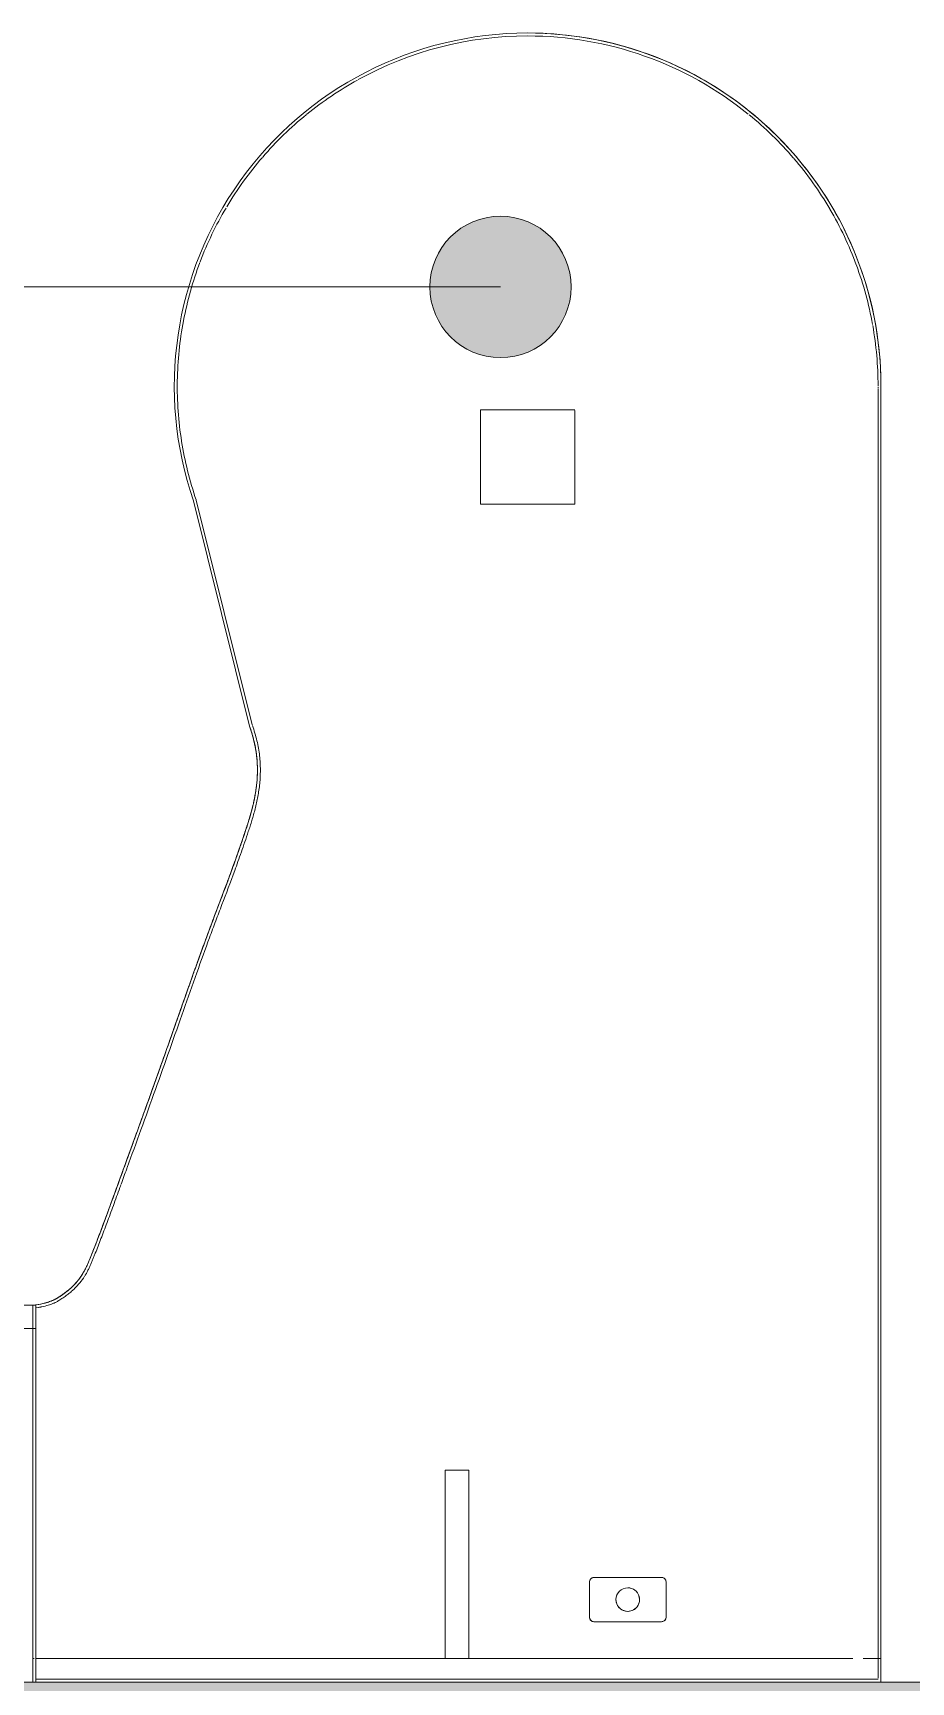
# Model space of a CAD drawing. Header units: inches. Extents: x 416 to 2283, y -56 to 1824.
# Drawn here: x 1716.2 to 1753.5, y 594 to 664 of the extents above; entities that cross this region are included whole.
import ezdxf

# ---------------------------------------------------------------- set-up
doc = ezdxf.new("R2010")
doc.units = ezdxf.units.IN
doc.header["$MEASUREMENT"] = 0
for name, color, linetype, lineweight in [('A-AREA-IDEN', 2, 'Continuous', 9), ('A-WALL-PATT', 111, 'Continuous', 13), ('I-FURN', 30, 'Continuous', 9), ('I-FURN-PNLS', 30, 'Continuous', 9), ('I-WALL', 2, 'Continuous', 13)]:
    doc.layers.add(name, color=color, linetype=linetype, lineweight=lineweight)

# ---------------------------------------------------------------- blocks, each defined once
blk = doc.blocks.new('Zira Wksta 11 - Type 3-V9-Level XX  POWER _ SIGNAL')
at = {"layer": 'I-FURN'}
for p, q in [((-4.437, -9.313), (-4.437, -12.188)), ((-4.437, -12.188), (-4.437, -9.313)), ((-2.75, -9.125), (-4.25, -9.125)), ((-4.25, -9.125), (-2.75, -9.125)), ((-2.562, -12.188), (-2.562, -9.313)), ((-2.562, -9.313), (-2.562, -12.188)), ((-4.25, -12.375), (-2.75, -12.375)), ((-2.75, -12.375), (-4.25, -12.375)), ((-54, -13), (-54, -17)), ((-54, -17), (-54, -13)), ((-50, -13), (-53.977, -13)), ((-53.977, -13), (-50, -13)), ((-50, -17), (-50, -13)), ((-50, -13), (-50, -17)), ((-54, -17), (-50, -17)), ((-50, -17), (-54, -17))]:
    blk.add_line(p, q, dxfattribs=at)
for centre, radius, start, end in [((-4.25, -9.313), 0.188, 90, 180), ((-4.25, -9.313), 0.188, 165, 180), ((-4.25, -9.313), 0.187, 90, 165), ((-2.75, -9.313), 0.188, 360, 90), ((-2.75, -9.313), 0.188, 15, 90), ((-2.75, -9.313), 0.188, 360, 15), ((-3.5, -10.75), 0.5, 90, 270), ((-3.5, -10.75), 0.5, 105, 180), ((-3.5, -10.75), 0.5, 90, 105), ((-3.5, -10.75), 0.5, 270, 90), ((-3.5, -10.75), 0.5, 15, 90), ((-3.5, -10.75), 0.5, 180, 225), ((-3.5, -10.75), 0.5, 225, 270), ((-3.5, -10.75), 0.5, 270, 15), ((-4.25, -12.188), 0.188, 180, 270), ((-4.25, -12.188), 0.188, 180, 195), ((-4.25, -12.188), 0.188, 195, 270), ((-2.75, -12.188), 0.188, 270, 360), ((-2.75, -12.188), 0.188, 270, 345), ((-2.75, -12.188), 0.188, 345, 360)]:
    blk.add_arc(centre, radius, start, end, dxfattribs=at)
at = {"layer": 'I-FURN-PNLS'}
for p, q in [((-55, 0), (-0.001, 0)), ((-0.001, 0), (-55, 0)), ((-55, 0), (-0.001, 0)), ((-54.933, -0.125), (-54.979, -0.125)), ((-54.979, -0.125), (-54.933, -0.125)), ((-0.166, -0.125), (-54.912, -0.125)), ((-54.912, -0.125), (-0.166, -0.125)), ((-1, 0), (-1, -0.123)), ((-0.001, 0), (-1, 0)), ((-1, 0), (-0.001, 0)), ((-1, -0.123), (-1, 0)), ((-1, -0.123), (-1, -0.755)), ((-1, -0.755), (-1, -0.123)), ((-0.125, -0.243), (-0.125, -0.125)), ((-0.125, -0.125), (-0.125, -0.243)), ((-0.125, -35.875), (-0.125, -0.243)), ((-0.125, -0.243), (-0.125, -35.875)), ((-1, -1.19), (-1, -1.629)), ((-1, -1.629), (-1, -1.19)), ((-1, -1.638), (-1, -35.875)), ((-1, -17.5), (-1, -1.638)), ((-9, -17.5), (-9, -18.5)), ((-1, -17.5), (-9, -17.5)), ((-9, -17.5), (-1, -17.5)), ((-9, -18.5), (-9, -17.5)), ((-1, -18.5), (-1, -17.5)), ((-1, -17.5), (-1, -18.5)), ((-1, -18.5), (-1, -17.5)), ((-9, -18.5), (-1, -18.5)), ((-1, -18.5), (-9, -18.5)), ((-1, -35.875), (-1, -18.5)), ((-50.162, -29.068), (-40.633, -26.691)), ((-40.633, -26.691), (-50.162, -29.068)), ((-40.572, -26.805), (-50.142, -29.191)), ((-50.142, -29.191), (-40.572, -26.805)), ((-40.572, -26.805), (-50.142, -29.191)), ((-29.104, -29.534), (-29.104, -29.534)), ((-16.189, -35.188), (-16.238, -35.077)), ((-16, -36), (-16.001, -77.875)), ((-16, -36), (-16.001, -77.875)), ((-16.001, -77.875), (-16, -36)), ((-0.001, -35.875), (-16, -35.875)), ((-16, -35.875), (-16, -36)), ((-16, -35.875), (-16, -36)), ((-0.001, -35.875), (-16, -35.875)), ((-16, -35.875), (-0.001, -35.875)), ((-16, -36), (-16, -35.875)), ((-0.001, -36), (-16, -36)), ((-16, -36), (-0.001, -36)), ((-0.001, -36), (-16, -36)), ((-15.887, -35.875), (-0.125, -35.875)), ((-0.125, -35.875), (-15.887, -35.875)), ((-0.001, -35.875), (-15, -35.875)), ((-15, -35.875), (-15, -35.992)), ((-15, -35.992), (-15, -35.875)), ((-15, -35.875), (-1.008, -35.875)), ((-15, -36), (-15, -36.625)), ((-15, -36.625), (-15, -36)), ((-1, -35.875), (-0.001, -35.875)), ((-1, -35.95), (-1, -36)), ((-1, -36), (-1, -35.95)), ((-1, -36), (-0.001, -36)), ((-0.005, -36), (-1, -36))]:
    blk.add_line(p, q, dxfattribs=at)
for radius, start, end in [(15, 90, 180), (15, 90, 180), (15, 90, 140), (14.875, 100.185, 110.23863), (14.875, 100.185, 110.23863), (14.875, 90.08982, 100), (14.875, 90.08982, 100), (14.875, 110.2974, 120.36455), (14.875, 110.2974, 120.36455), (14.875, 120.44161, 130.53441), (14.875, 120.44161, 130.53441), (14.875, 130.6477, 140.79487), (14.875, 130.6477, 140.79487), (15, 140, 180), (14.875, 140.99261, 180), (14.875, 140.99261, 180), (15, 180, 288.89868), (15, 180, 288.89868), (15, 180, 288.89868), (14.875, 180, 208.90529), (14.875, 180, 208.90529), (14.875, 209.05216, 219.065), (14.875, 209.05216, 219.065), (14.875, 219.15773, 229.13451), (14.875, 219.15773, 229.13451), (14.875, 229.20168, 239.16027), (14.875, 229.20168, 239.16027), (14.875, 239.41048, 249.16272), (14.875, 239.41048, 249.16272), (14.875, 249.31223, 259.15272), (14.875, 249.31223, 259.15272), (14.875, 279.03692, 288.91922), (14.875, 279.03692, 288.91922), (14.875, 259.21398, 269.09502), (14.875, 259.21398, 269.09502), (14.875, 269.11573, 279.01747), (14.875, 269.11573, 279.01747)]:
    blk.add_arc((-55, -15), radius, start, end, dxfattribs=at)
for points, knots in [([(-40.608, -26.685), (-40.386, -26.609), (-39.95, -26.48), (-39.423, -26.385), (-39.013, -26.352), (-38.715, -26.346), (-38.424, -26.351), (-38.136, -26.372), (-37.858, -26.409), (-37.589, -26.452), (-37.322, -26.505), (-37.064, -26.569), (-36.815, -26.637), (-36.57, -26.706), (-36.331, -26.782), (-36.024, -26.885), (-35.655, -27.008), (-35.093, -27.204), (-34.175, -27.532), (-33.231, -27.89), (-32.308, -28.241), (-31.366, -28.594), (-30.115, -29.045), (-28.523, -29.606), (-26.861, -30.19), (-25.15, -30.801), (-23.458, -31.413), (-22.367, -31.809), (-21.845, -31.999)], [-0.9998766, -0.9998766, -0.9998766, -0.9998766, -0.984375, -0.96875, -0.9609375, -0.953125, -0.9453125, -0.9375, -0.9296875, -0.921875, -0.9140625, -0.90625, -0.8984375, -0.890625, -0.8828125, -0.875, -0.859375, -0.84375, -0.8125, -0.75, -0.71875, -0.6875, -0.625, -0.5625, -0.5, -0.4375, -0.375, -0.314746, -0.314746, -0.314746, -0.314746]), ([(-21.845, -31.999), (-22.367, -31.809), (-23.458, -31.413), (-25.15, -30.801), (-26.861, -30.19), (-28.523, -29.606), (-30.115, -29.045), (-31.366, -28.594), (-32.308, -28.241), (-33.231, -27.89), (-34.175, -27.532), (-35.093, -27.204), (-35.655, -27.008), (-36.024, -26.885), (-36.331, -26.782), (-36.57, -26.706), (-36.815, -26.637), (-37.064, -26.569), (-37.322, -26.505), (-37.589, -26.452), (-37.858, -26.409), (-38.136, -26.372), (-38.424, -26.351), (-38.715, -26.346), (-39.013, -26.352), (-39.423, -26.385), (-39.95, -26.48), (-40.386, -26.609), (-40.608, -26.685)], [0.314746, 0.314746, 0.314746, 0.314746, 0.375, 0.4375, 0.5, 0.5625, 0.625, 0.6875, 0.71875, 0.75, 0.8125, 0.84375, 0.859375, 0.875, 0.8828125, 0.890625, 0.8984375, 0.90625, 0.9140625, 0.921875, 0.9296875, 0.9375, 0.9453125, 0.953125, 0.9609375, 0.96875, 0.984375, 0.9998766, 0.9998766, 0.9998766, 0.9998766]), ([(-38.361, -26.482), (-38.409, -26.479), (-38.536, -26.474), (-38.746, -26.472), (-39.074, -26.479), (-39.497, -26.52), (-40.023, -26.631), (-40.387, -26.741), (-40.572, -26.805)], [0.94340235, 0.94340235, 0.94340235, 0.94340235, 0.94736842, 0.95394737, 0.96052632, 0.97368421, 0.98684211, 1, 1, 1, 1]), ([(-16, -36), (-16.014, -35.849), (-16.048, -35.634), (-16.111, -35.404), (-16.153, -35.278), (-16.188, -35.187), (-16.227, -35.099), (-16.286, -34.984), (-16.37, -34.849), (-16.46, -34.723), (-16.531, -34.629), (-16.583, -34.561), (-16.633, -34.497), (-16.702, -34.416), (-16.788, -34.323), (-16.875, -34.239), (-16.945, -34.175), (-16.998, -34.129), (-17.05, -34.085), (-17.119, -34.031), (-17.206, -33.969), (-17.294, -33.913), (-17.366, -33.87), (-17.42, -33.838), (-17.474, -33.808), (-17.547, -33.769), (-17.639, -33.725), (-17.752, -33.675), (-17.868, -33.624), (-17.987, -33.574), (-18.108, -33.525), (-18.233, -33.476), (-18.488, -33.376), (-18.895, -33.217), (-19.48, -32.997), (-20.103, -32.767), (-20.757, -32.528), (-21.436, -32.281), (-22.135, -32.026), (-22.85, -31.766), (-23.578, -31.503), (-24.313, -31.236), (-25.053, -30.97), (-25.793, -30.704), (-26.53, -30.441), (-27.26, -30.183), (-27.979, -29.93), (-28.687, -29.681), (-29.382, -29.436), (-30.061, -29.195), (-30.724, -28.958), (-31.368, -28.724), (-31.991, -28.494), (-32.595, -28.265), (-33.196, -28.037), (-33.806, -27.806), (-34.441, -27.57), (-35.002, -27.369), (-35.478, -27.202), (-35.787, -27.096), (-36.043, -27.01), (-36.239, -26.943), (-36.44, -26.877), (-36.645, -26.816), (-36.855, -26.756), (-37.069, -26.696), (-37.288, -26.641), (-37.511, -26.595), (-37.739, -26.555), (-37.972, -26.519), (-38.21, -26.491), (-38.452, -26.476), (-38.7, -26.472), (-39.036, -26.476), (-39.469, -26.515), (-40.008, -26.628), (-40.382, -26.739), (-40.572, -26.805)], [-1, -1, -1, -1, -0.986486, -0.97973, -0.976351, -0.972973, -0.969595, -0.966216, -0.959459, -0.952703, -0.949324, -0.945946, -0.942568, -0.939189, -0.932432, -0.925676, -0.922297, -0.918919, -0.915541, -0.912162, -0.905405, -0.898649, -0.89527, -0.891892, -0.888514, -0.885135, -0.878378, -0.871622, -0.864865, -0.858108, -0.851351, -0.844595, -0.837838, -0.810811, -0.783784, -0.756757, -0.72973, -0.702703, -0.675676, -0.648649, -0.621622, -0.594595, -0.567568, -0.540541, -0.513514, -0.486486, -0.459459, -0.432432, -0.405405, -0.378378, -0.351351, -0.324324, -0.297297, -0.27027, -0.243243, -0.216216, -0.189189, -0.162162, -0.148649, -0.135135, -0.128378, -0.121622, -0.114865, -0.108108, -0.101351, -0.094595, -0.087838, -0.081081, -0.074324, -0.067568, -0.060811, -0.054054, -0.047297, -0.040541, -0.027027, -0.013514, 0, 0, 0, 0]), ([(-38.36, -26.482), (-38.383, -26.481), (-38.5, -26.475), (-38.81, -26.469), (-39.303, -26.49), (-39.922, -26.602), (-40.352, -26.729), (-40.572, -26.805)], [0.94336804, 0.94336804, 0.94336804, 0.94336804, 0.9453125, 0.953125, 0.96875, 0.984375, 1, 1, 1, 1]), ([(-37.819, -26.543), (-37.891, -26.532), (-38.038, -26.511), (-38.22, -26.492), (-38.33, -26.484), (-38.361, -26.482)], [0.92799394, 0.92799394, 0.92799394, 0.92799394, 0.93421053, 0.94078947, 0.94340235, 0.94340235, 0.94340235, 0.94340235]), ([(-37.769, -26.55), (-37.805, -26.545), (-37.93, -26.526), (-38.056, -26.509), (-38.147, -26.5)], [0.92652953, 0.92652953, 0.92652953, 0.92652953, 0.9296875, 0.93740959, 0.93740959, 0.93740959, 0.93740959]), ([(-37.335, -26.632), (-37.345, -26.63), (-37.427, -26.612), (-37.583, -26.581), (-37.736, -26.555), (-37.815, -26.543), (-37.819, -26.543)], [0.91358811, 0.91358811, 0.91358811, 0.91358811, 0.91447368, 0.92105263, 0.92763158, 0.92799394, 0.92799394, 0.92799394, 0.92799394]), ([(-37.42, -26.614), (-37.483, -26.601), (-37.599, -26.579), (-37.716, -26.559), (-37.769, -26.55)], [0.91615601, 0.91615601, 0.91615601, 0.91615601, 0.921875, 0.92652953, 0.92652953, 0.92652953, 0.92652953]), ([(-37.213, -26.661), (-37.258, -26.65), (-37.327, -26.634), (-37.397, -26.619), (-37.42, -26.614)], [0.909838923, 0.909838923, 0.909838923, 0.909838923, 0.9140625, 0.916156015, 0.916156015, 0.916156015, 0.916156015]), ([(-36.988, -26.72), (-37.041, -26.705), (-37.156, -26.675), (-37.273, -26.646), (-37.335, -26.632)], [0.90282997, 0.90282997, 0.90282997, 0.90282997, 0.90789474, 0.91358811, 0.91358811, 0.91358811, 0.91358811]), ([(-36.781, -26.776), (-36.804, -26.77), (-36.908, -26.741), (-37.05, -26.702), (-37.171, -26.672), (-37.208, -26.662)], [0.89626749, 0.89626749, 0.89626749, 0.89626749, 0.8984375, 0.90625, 0.90969731, 0.90969731, 0.90969731, 0.90969731]), ([(-36.304, -26.923), (-36.314, -26.92), (-36.389, -26.895), (-36.531, -26.849), (-36.733, -26.79), (-36.886, -26.747), (-36.971, -26.724), (-36.988, -26.72)], [0.88053174, 0.88053174, 0.88053174, 0.88053174, 0.88157895, 0.88815789, 0.89473684, 0.90131579, 0.90282997, 0.90282997, 0.90282997, 0.90282997]), ([(-36.325, -26.916), (-36.34, -26.911), (-36.433, -26.88), (-36.584, -26.833), (-36.723, -26.793), (-36.781, -26.776)], [0.88125012, 0.88125012, 0.88125012, 0.88125012, 0.8828125, 0.890625, 0.89626749, 0.89626749, 0.89626749, 0.89626749]), ([(-35.924, -27.05), (-35.934, -27.047), (-36.005, -27.023), (-36.131, -26.981), (-36.249, -26.941), (-36.304, -26.923)], [0.86743283, 0.86743283, 0.86743283, 0.86743283, 0.86842105, 0.875, 0.88053174, 0.88053174, 0.88053174, 0.88053174]), ([(-34.535, -27.538), (-34.774, -27.451), (-35.152, -27.316), (-35.627, -27.15), (-35.848, -27.075), (-35.924, -27.05)], [0.81438963, 0.81438963, 0.81438963, 0.81438963, 0.84375, 0.859375, 0.86742866, 0.86742866, 0.86742866, 0.86742866]), ([(-34.533, -27.538), (-34.545, -27.534), (-34.771, -27.452), (-35.115, -27.329), (-35.525, -27.186), (-35.757, -27.106), (-35.871, -27.067), (-35.924, -27.05)], [0.81431678, 0.81431678, 0.81431678, 0.81431678, 0.81578947, 0.84210526, 0.85526316, 0.86184211, 0.86743283, 0.86743283, 0.86743283, 0.86743283]), ([(-33.505, -27.92), (-33.649, -27.866), (-33.915, -27.766), (-34.189, -27.664), (-34.316, -27.618)], [0.77042601, 0.77042601, 0.77042601, 0.77042601, 0.78947368, 0.80531981, 0.80531981, 0.80531981, 0.80531981]), ([(-30.142, -29.166), (-30.196, -29.147), (-30.467, -29.05), (-30.946, -28.878), (-31.567, -28.651), (-32.167, -28.427), (-32.753, -28.205), (-33.198, -28.036), (-33.45, -27.941), (-33.505, -27.92)], [0.625, 0.625, 0.625, 0.625, 0.6315789, 0.6578947, 0.6842105, 0.7105263, 0.7368421, 0.7631579, 0.770426, 0.770426, 0.770426, 0.770426]), ([(-31.64, -28.624), (-31.88, -28.535), (-32.351, -28.358), (-32.812, -28.183), (-33.044, -28.095)], [0.6875, 0.6875, 0.6875, 0.6875, 0.71875, 0.74987713, 0.74987713, 0.74987713, 0.74987713]), ([(-29.459, -29.408), (-29.523, -29.386), (-29.712, -29.319), (-29.9, -29.252), (-30.025, -29.208)], [0.59774659, 0.59774659, 0.59774659, 0.59774659, 0.60526316, 0.6202696, 0.6202696, 0.6202696, 0.6202696]), ([(-28.701, -29.676), (-28.794, -29.643), (-29.02, -29.563), (-29.245, -29.484), (-29.377, -29.438)], [0.56817464, 0.56817464, 0.56817464, 0.56817464, 0.57894737, 0.59449412, 0.59449412, 0.59449412, 0.59449412]), ([(-21.862, -32.126), (-21.88, -32.119), (-22.125, -32.03), (-22.604, -31.856), (-23.308, -31.6), (-24.022, -31.342), (-24.981, -30.995), (-25.944, -30.65), (-26.896, -30.311), (-27.732, -30.017), (-28.321, -29.809), (-28.675, -29.685)], [0.313756, 0.313756, 0.313756, 0.313756, 0.3157895, 0.3421053, 0.3684211, 0.3947368, 0.4210526, 0.4736842, 0.5, 0.5263158, 0.5671702, 0.5671702, 0.5671702, 0.5671702]), ([(-21.835, -32.003), (-21.819, -32.009), (-21.58, -32.095), (-21.344, -32.181), (-21.128, -32.26)], [-0.31433549, -0.31433549, -0.31433549, -0.31433549, -0.3125, -0.28669826, -0.28669826, -0.28669826, -0.28669826]), ([(-21.128, -32.26), (-21.344, -32.181), (-21.58, -32.095), (-21.819, -32.009), (-21.835, -32.003)], [0.28669826, 0.28669826, 0.28669826, 0.28669826, 0.3125, 0.31433549, 0.31433549, 0.31433549, 0.31433549]), ([(-18.316, -33.443), (-18.387, -33.415), (-18.545, -33.353), (-18.886, -33.222), (-19.354, -33.044), (-19.953, -32.823), (-20.582, -32.592), (-21.21, -32.363), (-21.631, -32.21), (-21.83, -32.138)], [0.1597859, 0.1597859, 0.1597859, 0.1597859, 0.1710526, 0.1842105, 0.2105263, 0.2368421, 0.2631579, 0.2894737, 0.3125, 0.3125, 0.3125, 0.3125]), ([(-21.105, -32.268), (-21.067, -32.282), (-20.767, -32.391), (-20.219, -32.591), (-19.492, -32.859), (-18.926, -33.073), (-18.502, -33.235), (-18.25, -33.335), (-18.059, -33.411), (-17.917, -33.467), (-17.8, -33.516), (-17.71, -33.557), (-17.622, -33.596), (-17.512, -33.647), (-17.38, -33.715), (-17.294, -33.766), (-17.253, -33.792)], [-0.2858094, -0.2858094, -0.2858094, -0.2858094, -0.28125, -0.25, -0.21875, -0.1875, -0.171875, -0.15625, -0.1484375, -0.140625, -0.1328125, -0.1289062, -0.125, -0.1171875, -0.109375, -0.1017634, -0.1017634, -0.1017634, -0.1017634]), ([(-17.253, -33.792), (-17.294, -33.766), (-17.38, -33.715), (-17.512, -33.647), (-17.622, -33.596), (-17.71, -33.557), (-17.8, -33.516), (-17.917, -33.467), (-18.059, -33.411), (-18.25, -33.335), (-18.502, -33.235), (-18.926, -33.073), (-19.492, -32.859), (-20.219, -32.591), (-20.767, -32.391), (-21.067, -32.282), (-21.105, -32.268)], [0.1017634, 0.1017634, 0.1017634, 0.1017634, 0.109375, 0.1171875, 0.125, 0.1289062, 0.1328125, 0.140625, 0.1484375, 0.15625, 0.171875, 0.1875, 0.21875, 0.25, 0.28125, 0.2858094, 0.2858094, 0.2858094, 0.2858094]), ([(-18.324, -33.44), (-18.398, -33.411), (-18.574, -33.342), (-18.757, -33.271), (-18.865, -33.23)], [0.16019978, 0.16019978, 0.16019978, 0.16019978, 0.171875, 0.18737687, 0.18737687, 0.18737687, 0.18737687]), ([(-17.696, -33.701), (-17.714, -33.692), (-17.751, -33.676), (-17.807, -33.65), (-17.864, -33.625), (-17.94, -33.593), (-18.038, -33.553), (-18.157, -33.506), (-18.245, -33.472), (-18.292, -33.453), (-18.298, -33.45)], [0.125, 0.125, 0.125, 0.125, 0.12828947, 0.13157895, 0.13486842, 0.13815789, 0.14473684, 0.15131579, 0.15789474, 0.15886654, 0.15886654, 0.15886654, 0.15886654]), ([(-17.696, -33.7), (-17.718, -33.691), (-17.761, -33.671), (-17.851, -33.631), (-17.964, -33.583), (-18.104, -33.527), (-18.216, -33.483), (-18.281, -33.457), (-18.297, -33.451)], [0.12501472, 0.12501472, 0.12501472, 0.12501472, 0.12890625, 0.1328125, 0.140625, 0.1484375, 0.15625, 0.15880258, 0.15880258, 0.15880258, 0.15880258]), ([(-16.739, -34.377), (-16.77, -34.344), (-16.841, -34.272), (-16.932, -34.186), (-17.012, -34.116), (-17.093, -34.051), (-17.193, -33.978), (-17.315, -33.9), (-17.44, -33.825), (-17.564, -33.761), (-17.647, -33.723), (-17.688, -33.704)], [0.06436471, 0.06436471, 0.06436471, 0.06436471, 0.0703125, 0.078125, 0.08203125, 0.0859375, 0.09375, 0.1015625, 0.109375, 0.1171875, 0.12456699, 0.12456699, 0.12456699, 0.12456699]), ([(-16.739, -34.377), (-16.746, -34.369), (-16.787, -34.325), (-16.863, -34.25), (-16.948, -34.172), (-17.016, -34.113), (-17.083, -34.059), (-17.168, -33.996), (-17.27, -33.928), (-17.357, -33.875), (-17.427, -33.833), (-17.498, -33.795), (-17.584, -33.752), (-17.654, -33.719), (-17.688, -33.704)], [0.06434993, 0.06434993, 0.06434993, 0.06434993, 0.06578947, 0.07236842, 0.07894737, 0.08223684, 0.08552632, 0.09210526, 0.09868421, 0.10526316, 0.10855263, 0.11184211, 0.11842105, 0.12456461, 0.12456461, 0.12456461, 0.12456461]), ([(-17.223, -33.811), (-17.189, -33.832), (-17.114, -33.881), (-17.017, -33.951), (-16.932, -34.02), (-16.848, -34.094), (-16.744, -34.191), (-16.638, -34.3), (-16.555, -34.395), (-16.493, -34.472), (-16.433, -34.552), (-16.351, -34.662), (-16.269, -34.778), (-16.211, -34.871), (-16.194, -34.899)], [-0.09994678, -0.09994678, -0.09994678, -0.09994678, -0.09375, -0.0859375, -0.08203125, -0.078125, -0.0703125, -0.0625, -0.05859375, -0.0546875, -0.05078125, -0.046875, -0.0390625, -0.03581779, -0.03581779, -0.03581779, -0.03581779]), ([(-16.194, -34.899), (-16.211, -34.871), (-16.269, -34.778), (-16.351, -34.662), (-16.433, -34.552), (-16.493, -34.472), (-16.555, -34.395), (-16.638, -34.3), (-16.744, -34.191), (-16.848, -34.094), (-16.932, -34.02), (-17.017, -33.951), (-17.114, -33.881), (-17.189, -33.832), (-17.223, -33.811)], [0.03581779, 0.03581779, 0.03581779, 0.03581779, 0.0390625, 0.046875, 0.05078125, 0.0546875, 0.05859375, 0.0625, 0.0703125, 0.078125, 0.08203125, 0.0859375, 0.09375, 0.09994678, 0.09994678, 0.09994678, 0.09994678]), ([(-16.28, -35), (-16.302, -34.961), (-16.365, -34.859), (-16.452, -34.735), (-16.533, -34.626), (-16.601, -34.536), (-16.65, -34.477), (-16.679, -34.443)], [0.03432708, 0.03432708, 0.03432708, 0.03432708, 0.0390625, 0.046875, 0.05078125, 0.0546875, 0.06048301, 0.06048301, 0.06048301, 0.06048301]), ([(-16, -36), (-16.013, -35.853), (-16.046, -35.644), (-16.105, -35.419), (-16.146, -35.296), (-16.179, -35.206), (-16.217, -35.119), (-16.274, -35.007), (-16.355, -34.874), (-16.442, -34.75), (-16.502, -34.668), (-16.536, -34.623), (-16.569, -34.578), (-16.61, -34.525), (-16.649, -34.479), (-16.671, -34.453), (-16.676, -34.447)], [0, 0, 0, 0, 0.01315789, 0.01973684, 0.02302632, 0.02631579, 0.02960526, 0.03289474, 0.03947368, 0.04605263, 0.04934211, 0.05098684, 0.05263158, 0.05592105, 0.05921053, 0.06025671, 0.06025671, 0.06025671, 0.06025671]), ([(-16.194, -34.899), (-16.171, -34.938), (-16.133, -35.006), (-16.099, -35.078), (-16.086, -35.106)], [-0.035817787, -0.035817787, -0.035817787, -0.035817787, -0.03125, -0.028190784, -0.028190784, -0.028190784, -0.028190784]), ([(-16.086, -35.107), (-16.099, -35.078), (-16.133, -35.006), (-16.171, -34.938), (-16.194, -34.899)], [0.028190784, 0.028190784, 0.028190784, 0.028190784, 0.03125, 0.035817787, 0.035817787, 0.035817787, 0.035817787]), ([(-16, -35.999), (-16.016, -35.825), (-16.057, -35.579), (-16.136, -35.319), (-16.178, -35.21), (-16.194, -35.171), (-16.196, -35.167)], [0.00001499, 0.00001499, 0.00001499, 0.00001499, 0.015625, 0.0234375, 0.02734375, 0.02780001, 0.02780001, 0.02780001, 0.02780001]), ([(-16.086, -35.107), (-16.083, -35.115), (-16.063, -35.16), (-16.017, -35.28), (-15.943, -35.518), (-15.908, -35.739), (-15.89, -35.877)], [-0.02819078, -0.02819078, -0.02819078, -0.02819078, -0.02734375, -0.0234375, -0.015625, -0.00332304, -0.00332304, -0.00332304, -0.00332304]), ([(-15.888, -35.875), (-15.904, -35.736), (-15.945, -35.519), (-16.017, -35.28), (-16.063, -35.16), (-16.083, -35.115), (-16.086, -35.107)], [0.00333188, 0.00333188, 0.00333188, 0.00333188, 0.015625, 0.0234375, 0.02734375, 0.02819078, 0.02819078, 0.02819078, 0.02819078])]:
    blk.add_open_spline(points, degree=3, knots=knots, dxfattribs=at)
for points in [[(-38.151, -26.499), (-38.22, -26.492), (-38.289, -26.487), (-38.36, -26.482)], [(-36.141, -26.977), (-36.202, -26.957), (-36.263, -26.936), (-36.325, -26.916)], [(-35.924, -27.05), (-35.989, -27.028), (-36.054, -27.006), (-36.119, -26.984)], [(-34.489, -27.554), (-34.504, -27.549), (-34.519, -27.543), (-34.535, -27.538)], [(-34.316, -27.618), (-34.387, -27.591), (-34.46, -27.565), (-34.533, -27.538)], [(-34.307, -27.621), (-34.365, -27.6), (-34.423, -27.578), (-34.481, -27.557)], [(-33.502, -27.921), (-33.764, -27.822), (-34.031, -27.722), (-34.307, -27.621)], [(-33.046, -28.094), (-33.185, -28.041), (-33.324, -27.988), (-33.465, -27.935)], [(-30.901, -28.894), (-31.15, -28.803), (-31.395, -28.714), (-31.636, -28.625)], [(-30.641, -28.988), (-30.728, -28.956), (-30.815, -28.925), (-30.901, -28.894)], [(-30.142, -29.166), (-30.31, -29.106), (-30.476, -29.047), (-30.641, -28.988)], [(-30.022, -29.209), (-30.062, -29.195), (-30.102, -29.18), (-30.142, -29.166)], [(-30.025, -29.208), (-30.064, -29.194), (-30.103, -29.18), (-30.142, -29.166)], [(-29.456, -29.41), (-29.646, -29.342), (-29.835, -29.275), (-30.022, -29.209)], [(-29.377, -29.438), (-29.404, -29.428), (-29.432, -29.418), (-29.459, -29.408)], [(-29.374, -29.439), (-29.401, -29.429), (-29.429, -29.419), (-29.456, -29.41)], [(-28.697, -29.677), (-28.925, -29.597), (-29.15, -29.518), (-29.374, -29.439)], [(-28.553, -29.728), (-28.592, -29.714), (-28.632, -29.7), (-28.671, -29.686)], [(-26.895, -30.312), (-27.455, -30.114), (-28.008, -29.919), (-28.55, -29.729)], [(-25.192, -30.92), (-25.761, -30.715), (-26.331, -30.512), (-26.892, -30.313)], [(-23.488, -31.535), (-24.05, -31.331), (-24.62, -31.126), (-25.189, -30.921)], [(-21.86, -32.126), (-22.39, -31.934), (-22.934, -31.736), (-23.485, -31.536)], [(-20.27, -32.706), (-20.766, -32.524), (-21.289, -32.334), (-21.828, -32.138)], [(-18.867, -33.229), (-19.083, -33.147), (-19.535, -32.977), (-20.02, -32.798), (-20.268, -32.707)], [(-16.676, -34.447), (-16.687, -34.434), (-16.699, -34.421), (-16.71, -34.408)], [(-16.679, -34.443), (-16.69, -34.431), (-16.7, -34.42), (-16.71, -34.409)], [(-16.239, -35.077), (-16.252, -35.051), (-16.266, -35.025), (-16.28, -35)], [(-16.196, -35.167), (-16.206, -35.144), (-16.217, -35.121), (-16.228, -35.098)]]:
    blk.add_open_spline(points, degree=3, dxfattribs=at)

msp = doc.modelspace()

# ---------------------------------------------------------------- hatches: boundary and pattern name
at = {"layer": 'A-AREA-IDEN'}
h = msp.add_hatch(color=256, dxfattribs=at)
edge = h.paths.add_edge_path(flags=0)
edge.add_arc((1736.03, 653.199), 3, 0, 360)
at = {"layer": 'A-WALL-PATT', "lineweight": 9}
msp.add_hatch(color=7, dxfattribs=at).paths.add_polyline_path([(1674.308, 589.98), (1799.088, 589.98), (1799.088, 593.98), (1650.795, 593.98), (1650.795, 589.98), (1669.433, 589.98)], flags=0)

# ---------------------------------------------------------------- linework, layer by layer
at = {"layer": 'A-AREA-IDEN'}
msp.add_line((1736.03, 653.199), (1592.624, 653.199), dxfattribs=at)
msp.add_circle((1736.03, 653.199), 3, dxfattribs=at)
at = {"layer": 'I-WALL', "color": 8, "lineweight": 20}
msp.add_line((1796.088, 593.98), (1650.795, 593.98), dxfattribs=at)

# ---------------------------------------------------------------- block references
at = {"layer": 'I-FURN', "rotation": 270.0000000000003}
msp.add_blockref('Zira Wksta 11 - Type 3-V9-Level XX  POWER _ SIGNAL', (1752.183, 593.979), dxfattribs=at)

doc.saveas('drawing.dxf')
